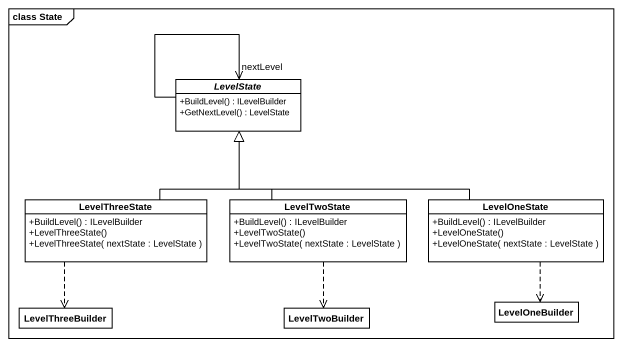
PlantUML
@startuml
mainframe class State
hide circle
hide empty members
skinparam classAttributeIconSize 0
abstract class LevelState {
  +BuildLevel() : ILevelBuilder
  +GetNextLevel() : LevelState
}
class LevelThreeState {
  +BuildLevel() : ILevelBuilder
  +LevelThreeState()
  +LevelThreeState( nextState : LevelState )
}
class LevelTwoState {
  +BuildLevel() : ILevelBuilder
  +LevelTwoState()
  +LevelTwoState( nextState : LevelState )
}
class LevelOneState {
  +BuildLevel() : ILevelBuilder
  +LevelOneState()
  +LevelOneState( nextState : LevelState )
}
class LevelThreeBuilder
class LevelTwoBuilder
class LevelOneBuilder
LevelState --> LevelState : nextLevel
LevelThreeState -up-|> LevelState
LevelThreeState ..> LevelThreeBuilder
LevelTwoState -up-|> LevelState
LevelTwoState ..> LevelTwoBuilder
LevelOneState -left-|> LevelState
LevelOneState ..> LevelOneBuilder
@enduml
